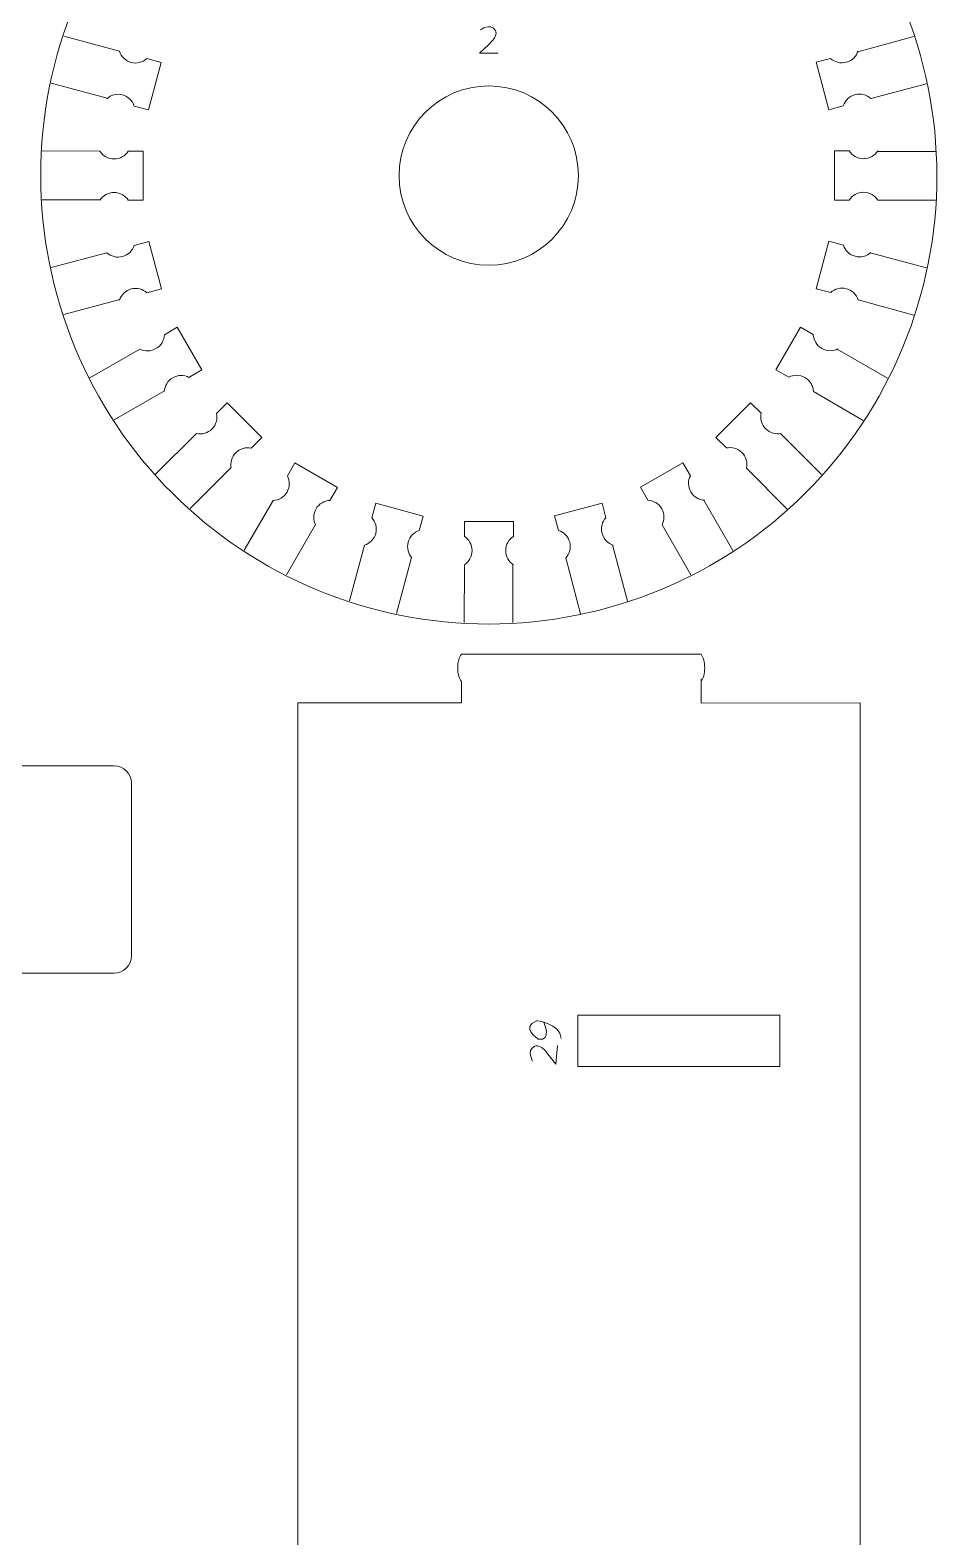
# Model space of a CAD drawing. Header units: centimetres. Extents: x -25 to 25, y -32.5 to 32.5.
# Drawn here: x -2.24 to 3.5, y -6.37 to 3.25 of the extents above; entities that cross this region are included whole.
import ezdxf

# ---------------------------------------------------------------- set-up
doc = ezdxf.new("R2010")
doc.units = ezdxf.units.CM
doc.header["$MEASUREMENT"] = 0
doc.layers.add('Capa 1', color=7, linetype='Continuous')

msp = doc.modelspace()

# ---------------------------------------------------------------- linework, layer by layer
at = {"layer": 'Capa 1', "color": 250, "lineweight": 9}
for points, knots in [([(0.68862, 5.17801), (1.44688, 5.17849), (2.17426, 4.87774), (2.71077, 4.34191), (2.71077, 4.34191), (3.24728, 3.80608), (3.54895, 3.07545), (3.54943, 2.3172), (3.54943, 2.3172), (3.54992, 1.55894), (3.24916, 0.83156), (2.71334, 0.29505), (2.71334, 0.29505), (2.1775, -0.24146), (1.44688, -0.54313), (0.68862, -0.54362), (0.68862, -0.54362), (-0.06964, -0.5441), (-0.79702, -0.24334), (-1.33353, 0.29248), (-1.33353, 0.29248), (-1.87004, 0.82831), (-2.17171, 1.55894), (-2.17219, 2.3172), (-2.17219, 2.3172), (-2.17267, 3.07545), (-1.87192, 3.80285), (-1.33608, 4.33935), (-1.33608, 4.33935), (-0.80026, 4.87586), (-0.06964, 5.17753), (0.68862, 5.17801)], [0, 0, 0, 0, 0.1111111, 0.1111111, 0.1111111, 0.1111111, 0.2222222, 0.2222222, 0.2222222, 0.2222222, 0.3333333, 0.3333333, 0.3333333, 0.3333333, 0.4444444, 0.4444444, 0.4444444, 0.4444444, 0.5555556, 0.5555556, 0.5555556, 0.5555556, 0.6666667, 0.6666667, 0.6666667, 0.6666667, 0.7777778, 0.7777778, 0.7777778, 0.7777778, 1, 1, 1, 1]), ([(-1.66946, 3.11055), (-1.65867, 3.07675), (-1.63145, 3.04897), (-1.59463, 3.0391), (-1.59463, 3.0391), (-1.55782, 3.02924), (-1.52034, 3.03968), (-1.49411, 3.06356)], [0, 0, 0, 0, 0.3333333, 0.3333333, 0.3333333, 0.3333333, 1, 1, 1, 1]), ([(3.04632, 3.11198), (3.03553, 3.07818), (3.00831, 3.0504), (2.97149, 3.04053), (2.97149, 3.04053), (2.93468, 3.03067), (2.8972, 3.04111), (2.87097, 3.06499)], [0, 0, 0, 0, 0.3333333, 0.3333333, 0.3333333, 0.3333333, 1, 1, 1, 1]), ([(-1.49409, 3.06356), (-1.49409, 3.06356), (-1.40201, 3.03901), (-1.40201, 3.03901), (-1.40201, 3.03901), (-1.40201, 3.03901), (-1.48318, 2.73609), (-1.48318, 2.73609), (-1.48318, 2.73609), (-1.48318, 2.73609), (-1.57524, 2.76076), (-1.57524, 2.76076)], [0, 0, 0, 0, 0.25, 0.25, 0.25, 0.25, 0.5, 0.5, 0.5, 0.5, 1, 1, 1, 1]), ([(2.95208, 2.76218), (2.95208, 2.76218), (2.86007, 2.73741), (2.86007, 2.73741), (2.86007, 2.73741), (2.86007, 2.73741), (2.7789, 3.04032), (2.7789, 3.04032), (2.7789, 3.04032), (2.7789, 3.04032), (2.87097, 3.06499), (2.87097, 3.06499)], [0, 0, 0, 0, 0.25, 0.25, 0.25, 0.25, 0.5, 0.5, 0.5, 0.5, 1, 1, 1, 1]), ([(0.11646, 2.31719), (0.11646, 2.0012), (0.37262, 1.74504), (0.68861, 1.74504), (0.68861, 1.74504), (1.0046, 1.74503), (1.26077, 2.0012), (1.26077, 2.31719), (1.26077, 2.31719), (1.26079, 2.63319), (1.0046, 2.88935), (0.68862, 2.88935), (0.68862, 2.88935), (0.37262, 2.88936), (0.11646, 2.63319), (0.11646, 2.31719)], [0, 0, 0, 0, 0.2, 0.2, 0.2, 0.2, 0.4, 0.4, 0.4, 0.4, 0.6, 0.6, 0.6, 0.6, 1, 1, 1, 1]), ([(-1.7506, 2.80775), (-1.72435, 2.83163), (-1.68689, 2.84207), (-1.65007, 2.83221), (-1.65007, 2.83221), (-1.61326, 2.82234), (-1.58602, 2.79456), (-1.57524, 2.76076)], [0, 0, 0, 0, 0.3333333, 0.3333333, 0.3333333, 0.3333333, 1, 1, 1, 1]), ([(3.12746, 2.80918), (3.10121, 2.83305), (3.06375, 2.8435), (3.02693, 2.83363), (3.02693, 2.83363), (2.99012, 2.82377), (2.96288, 2.79599), (2.9521, 2.76219)], [0, 0, 0, 0, 0.3333333, 0.3333333, 0.3333333, 0.3333333, 1, 1, 1, 1]), ([(-1.79445, 2.4732), (-1.77528, 2.44334), (-1.74179, 2.42355), (-1.70367, 2.42355), (-1.70367, 2.42355), (-1.66557, 2.42355), (-1.63207, 2.44334), (-1.61291, 2.4732)], [0, 0, 0, 0, 0.3333333, 0.3333333, 0.3333333, 0.3333333, 1, 1, 1, 1]), ([(-1.61289, 2.4732), (-1.61289, 2.4732), (-1.51759, 2.47331), (-1.51759, 2.47331), (-1.51759, 2.47331), (-1.51759, 2.47331), (-1.51759, 2.15971), (-1.51759, 2.15971), (-1.51759, 2.15971), (-1.51759, 2.15971), (-1.61291, 2.15971), (-1.61291, 2.15971)], [0, 0, 0, 0, 0.25, 0.25, 0.25, 0.25, 0.5, 0.5, 0.5, 0.5, 1, 1, 1, 1]), ([(2.99013, 2.16119), (2.99013, 2.16119), (2.89484, 2.16108), (2.89484, 2.16108), (2.89484, 2.16108), (2.89484, 2.16108), (2.89484, 2.47468), (2.89484, 2.47468), (2.89484, 2.47468), (2.89484, 2.47468), (2.99015, 2.47468), (2.99015, 2.47468)], [0, 0, 0, 0, 0.25, 0.25, 0.25, 0.25, 0.5, 0.5, 0.5, 0.5, 1, 1, 1, 1]), ([(3.17169, 2.47468), (3.15252, 2.44482), (3.11903, 2.42503), (3.08092, 2.42503), (3.08092, 2.42503), (3.04281, 2.42503), (3.00931, 2.44482), (2.99015, 2.47468)], [0, 0, 0, 0, 0.3333333, 0.3333333, 0.3333333, 0.3333333, 1, 1, 1, 1]), ([(-1.79445, 2.15971), (-1.77528, 2.18957), (-1.74179, 2.20936), (-1.70367, 2.20936), (-1.70367, 2.20936), (-1.66557, 2.20936), (-1.63207, 2.18957), (-1.61291, 2.15971)], [0, 0, 0, 0, 0.3333333, 0.3333333, 0.3333333, 0.3333333, 1, 1, 1, 1]), ([(3.17169, 2.16119), (3.15252, 2.19105), (3.11903, 2.21084), (3.08092, 2.21084), (3.08092, 2.21084), (3.04281, 2.21084), (3.00931, 2.19105), (2.99015, 2.16119)], [0, 0, 0, 0, 0.3333333, 0.3333333, 0.3333333, 0.3333333, 1, 1, 1, 1]), ([(-1.75022, 1.82522), (-1.72397, 1.80135), (-1.6865, 1.7909), (-1.64969, 1.80077), (-1.64969, 1.80077), (-1.61288, 1.81063), (-1.58564, 1.83841), (-1.57486, 1.87221)], [0, 0, 0, 0, 0.3333333, 0.3333333, 0.3333333, 0.3333333, 1, 1, 1, 1]), ([(-1.57484, 1.87221), (-1.57484, 1.87221), (-1.48283, 1.89698), (-1.48283, 1.89698), (-1.48283, 1.89698), (-1.48283, 1.89698), (-1.40166, 1.59407), (-1.40166, 1.59407), (-1.40166, 1.59407), (-1.40166, 1.59407), (-1.49372, 1.5694), (-1.49372, 1.5694)], [0, 0, 0, 0, 0.25, 0.25, 0.25, 0.25, 0.5, 0.5, 0.5, 0.5, 1, 1, 1, 1]), ([(2.87133, 1.57084), (2.87133, 1.57084), (2.77926, 1.59539), (2.77926, 1.59539), (2.77926, 1.59539), (2.77926, 1.59539), (2.86042, 1.8983), (2.86042, 1.8983), (2.86042, 1.8983), (2.86042, 1.8983), (2.95249, 1.87363), (2.95249, 1.87363)], [0, 0, 0, 0, 0.25, 0.25, 0.25, 0.25, 0.5, 0.5, 0.5, 0.5, 1, 1, 1, 1]), ([(3.12784, 1.82665), (3.1016, 1.80277), (3.06413, 1.79232), (3.02731, 1.80219), (3.02731, 1.80219), (2.9905, 1.81205), (2.96327, 1.83983), (2.95249, 1.87363)], [0, 0, 0, 0, 0.3333333, 0.3333333, 0.3333333, 0.3333333, 1, 1, 1, 1]), ([(-1.66908, 1.52242), (-1.65829, 1.55622), (-1.63106, 1.584), (-1.59425, 1.59387), (-1.59425, 1.59387), (-1.55744, 1.60373), (-1.51996, 1.59329), (-1.49372, 1.56941)], [0, 0, 0, 0, 0.3333333, 0.3333333, 0.3333333, 0.3333333, 1, 1, 1, 1]), ([(3.04671, 1.52384), (3.03591, 1.55764), (3.00869, 1.58542), (2.97187, 1.59529), (2.97187, 1.59529), (2.93506, 1.60515), (2.89759, 1.59471), (2.87135, 1.57083)], [0, 0, 0, 0, 0.3333333, 0.3333333, 0.3333333, 0.3333333, 1, 1, 1, 1]), ([(-1.38254, 1.30155), (-1.38254, 1.30155), (-1.30008, 1.34929), (-1.30008, 1.34929), (-1.30008, 1.34929), (-1.30008, 1.34929), (-1.14328, 1.07771), (-1.14328, 1.07771), (-1.14328, 1.07771), (-1.14328, 1.07771), (-1.22582, 1.03005), (-1.22582, 1.03005)], [0, 0, 0, 0, 0.25, 0.25, 0.25, 0.25, 0.5, 0.5, 0.5, 0.5, 1, 1, 1, 1]), ([(2.60378, 1.03134), (2.60378, 1.03134), (2.5212, 1.07889), (2.5212, 1.07889), (2.5212, 1.07889), (2.5212, 1.07889), (2.678, 1.35047), (2.678, 1.35047), (2.678, 1.35047), (2.678, 1.35047), (2.76054, 1.30282), (2.76054, 1.30282)], [0, 0, 0, 0, 0.25, 0.25, 0.25, 0.25, 0.5, 0.5, 0.5, 0.5, 1, 1, 1, 1]), ([(-1.53978, 1.21076), (-1.50825, 1.19449), (-1.46936, 1.1941), (-1.43635, 1.21316), (-1.43635, 1.21316), (-1.40335, 1.23221), (-1.38423, 1.2661), (-1.38256, 1.30154)], [0, 0, 0, 0, 0.3333333, 0.3333333, 0.3333333, 0.3333333, 1, 1, 1, 1]), ([(2.91776, 1.21204), (2.88623, 1.19577), (2.84734, 1.19538), (2.81433, 1.21444), (2.81433, 1.21444), (2.78133, 1.23349), (2.76221, 1.26738), (2.76054, 1.30282)], [0, 0, 0, 0, 0.3333333, 0.3333333, 0.3333333, 0.3333333, 1, 1, 1, 1]), ([(-1.38304, 0.93928), (-1.38136, 0.97472), (-1.36226, 1.0086), (-1.32925, 1.02766), (-1.32925, 1.02766), (-1.29625, 1.04671), (-1.25734, 1.04633), (-1.22582, 1.03005)], [0, 0, 0, 0, 0.3333333, 0.3333333, 0.3333333, 0.3333333, 1, 1, 1, 1]), ([(2.76102, 0.94056), (2.75935, 0.976), (2.74024, 1.00988), (2.70723, 1.02894), (2.70723, 1.02894), (2.67423, 1.04799), (2.63532, 1.04761), (2.6038, 1.03133)], [0, 0, 0, 0, 0.3333333, 0.3333333, 0.3333333, 0.3333333, 1, 1, 1, 1]), ([(-1.0491, 0.8001), (-1.0491, 0.8001), (-0.9818, 0.86756), (-0.9818, 0.86756), (-0.9818, 0.86756), (-0.9818, 0.86756), (-0.76005, 0.64581), (-0.76005, 0.64581), (-0.76005, 0.64581), (-0.76005, 0.64581), (-0.82745, 0.57842), (-0.82745, 0.57842)], [0, 0, 0, 0, 0.25, 0.25, 0.25, 0.25, 0.5, 0.5, 0.5, 0.5, 1, 1, 1, 1]), ([(2.20572, 0.57947), (2.20572, 0.57947), (2.13826, 0.64678), (2.13826, 0.64678), (2.13826, 0.64678), (2.13826, 0.64678), (2.36001, 0.86852), (2.36001, 0.86852), (2.36001, 0.86852), (2.36001, 0.86852), (2.4274, 0.80113), (2.4274, 0.80113)], [0, 0, 0, 0, 0.25, 0.25, 0.25, 0.25, 0.5, 0.5, 0.5, 0.5, 1, 1, 1, 1]), ([(-1.17749, 0.67171), (-1.14282, 0.66416), (-1.10515, 0.67385), (-1.07819, 0.7008), (-1.07819, 0.7008), (-1.05125, 0.72774), (-1.04155, 0.76542), (-1.04912, 0.80008)], [0, 0, 0, 0, 0.3333333, 0.3333333, 0.3333333, 0.3333333, 1, 1, 1, 1]), ([(2.55577, 0.67276), (2.5211, 0.6652), (2.48343, 0.67489), (2.45648, 0.70184), (2.45648, 0.70184), (2.42954, 0.72879), (2.41984, 0.76647), (2.4274, 0.80113)], [0, 0, 0, 0, 0.3333333, 0.3333333, 0.3333333, 0.3333333, 1, 1, 1, 1]), ([(-0.95582, 0.45005), (-0.96337, 0.48471), (-0.95369, 0.52238), (-0.92673, 0.54934), (-0.92673, 0.54934), (-0.89979, 0.57628), (-0.86211, 0.58598), (-0.82745, 0.57842)], [0, 0, 0, 0, 0.3333333, 0.3333333, 0.3333333, 0.3333333, 1, 1, 1, 1]), ([(2.33411, 0.45109), (2.34166, 0.48576), (2.33197, 0.52343), (2.30502, 0.55038), (2.30502, 0.55038), (2.27808, 0.57733), (2.2404, 0.58702), (2.20574, 0.57946)], [0, 0, 0, 0, 0.3333333, 0.3333333, 0.3333333, 0.3333333, 1, 1, 1, 1]), ([(-0.59724, 0.40204), (-0.59724, 0.40204), (-0.54969, 0.48462), (-0.54969, 0.48462), (-0.54969, 0.48462), (-0.54969, 0.48462), (-0.2781, 0.32782), (-0.2781, 0.32782), (-0.2781, 0.32782), (-0.2781, 0.32782), (-0.32576, 0.24528), (-0.32576, 0.24528)], [0, 0, 0, 0, 0.25, 0.25, 0.25, 0.25, 0.5, 0.5, 0.5, 0.5, 1, 1, 1, 1]), ([(1.70427, 0.24603), (1.70427, 0.24603), (1.65653, 0.3285), (1.65653, 0.3285), (1.65653, 0.3285), (1.65653, 0.3285), (1.92811, 0.4853), (1.92811, 0.4853), (1.92811, 0.4853), (1.92811, 0.4853), (1.97577, 0.40276), (1.97577, 0.40276)], [0, 0, 0, 0, 0.25, 0.25, 0.25, 0.25, 0.5, 0.5, 0.5, 0.5, 1, 1, 1, 1]), ([(-2.43194, -2.54816), (-2.43194, -2.54816), (-2.43194, -2.66018), (-2.43194, -2.66018), (-2.43194, -2.66018), (-2.43194, -2.72075), (-2.38241, -2.77029), (-2.32184, -2.77029), (-2.32184, -2.77029), (-2.32184, -2.77029), (-1.70255, -2.77029), (-1.70255, -2.77029), (-1.70255, -2.77029), (-1.64197, -2.77029), (-1.59244, -2.72075), (-1.59244, -2.66018), (-1.59244, -2.66018), (-1.59244, -2.66018), (-1.59244, -1.55921), (-1.59244, -1.55921), (-1.59244, -1.55921), (-1.59244, -1.49865), (-1.64199, -1.44911), (-1.70255, -1.44911), (-1.70255, -1.44911), (-1.70255, -1.44911), (-2.32184, -1.44911), (-2.32184, -1.44911), (-2.32184, -1.44911), (-2.38241, -1.44911), (-2.43194, -1.49867), (-2.43194, -1.55921), (-2.43194, -1.55921), (-2.43194, -1.55921), (-2.43194, -1.83211), (-2.43194, -1.83211), (-2.43194, -1.83211), (-2.44289, -1.83708), (-2.45418, -1.84007), (-2.46574, -1.84007), (-2.46574, -1.84007), (-2.46574, -1.84007), (-2.87382, -1.84006), (-2.87382, -1.84006), (-2.87382, -1.84006), (-2.87382, -1.84006), (-2.87313, 0.45794), (-2.87313, 0.45794)], [0, 0, 0, 0, 0.0769231, 0.0769231, 0.0769231, 0.0769231, 0.1538462, 0.1538462, 0.1538462, 0.1538462, 0.2307692, 0.2307692, 0.2307692, 0.2307692, 0.3076923, 0.3076923, 0.3076923, 0.3076923, 0.3846154, 0.3846154, 0.3846154, 0.3846154, 0.4615385, 0.4615385, 0.4615385, 0.4615385, 0.5384615, 0.5384615, 0.5384615, 0.5384615, 0.6153846, 0.6153846, 0.6153846, 0.6153846, 0.6923077, 0.6923077, 0.6923077, 0.6923077, 0.7692308, 0.7692308, 0.7692308, 0.7692308, 0.8461538, 0.8461538, 0.8461538, 0.8461538, 1, 1, 1, 1]), ([(-0.68802, 0.2448), (-0.65257, 0.24647), (-0.61869, 0.26558), (-0.59964, 0.29859), (-0.59964, 0.29859), (-0.58058, 0.33159), (-0.58097, 0.37049), (-0.59725, 0.40202)], [0, 0, 0, 0, 0.3333333, 0.3333333, 0.3333333, 0.3333333, 1, 1, 1, 1]), ([(2.06654, 0.24554), (2.0311, 0.24721), (1.99722, 0.26632), (1.97816, 0.29933), (1.97816, 0.29933), (1.9591, 0.33233), (1.95949, 0.37123), (1.97577, 0.40276)], [0, 0, 0, 0, 0.3333333, 0.3333333, 0.3333333, 0.3333333, 1, 1, 1, 1]), ([(-0.41653, 0.08805), (-0.4328, 0.11959), (-0.43319, 0.15848), (-0.41414, 0.19149), (-0.41414, 0.19149), (-0.39508, 0.22449), (-0.3612, 0.24361), (-0.32576, 0.24528)], [0, 0, 0, 0, 0.3333333, 0.3333333, 0.3333333, 0.3333333, 1, 1, 1, 1]), ([(-0.05774, 0.13449), (-0.05774, 0.13449), (-0.03319, 0.22656), (-0.03319, 0.22656), (-0.03319, 0.22656), (-0.03319, 0.22656), (0.26973, 0.1454), (0.26973, 0.1454), (0.26973, 0.1454), (0.26973, 0.1454), (0.24506, 0.05333), (0.24506, 0.05333)], [0, 0, 0, 0, 0.25, 0.25, 0.25, 0.25, 0.5, 0.5, 0.5, 0.5, 1, 1, 1, 1]), ([(1.13361, 0.05374), (1.13361, 0.05374), (1.10883, 0.14575), (1.10883, 0.14575), (1.10883, 0.14575), (1.10883, 0.14575), (1.41175, 0.22692), (1.41175, 0.22692), (1.41175, 0.22692), (1.41175, 0.22692), (1.43641, 0.13485), (1.43641, 0.13485)], [0, 0, 0, 0, 0.25, 0.25, 0.25, 0.25, 0.5, 0.5, 0.5, 0.5, 1, 1, 1, 1]), ([(1.79505, 0.08879), (1.81132, 0.12033), (1.81172, 0.15922), (1.79266, 0.19223), (1.79266, 0.19223), (1.7736, 0.22523), (1.73972, 0.24435), (1.70428, 0.24601)], [0, 0, 0, 0, 0.3333333, 0.3333333, 0.3333333, 0.3333333, 1, 1, 1, 1]), ([(-0.10473, -0.04089), (-0.07093, -0.0301), (-0.04315, -0.00287), (-0.03329, 0.03395), (-0.03329, 0.03395), (-0.02342, 0.07075), (-0.03387, 0.10823), (-0.05775, 0.13447)], [0, 0, 0, 0, 0.3333333, 0.3333333, 0.3333333, 0.3333333, 1, 1, 1, 1]), ([(0.53262, 0.01569), (0.53262, 0.01569), (0.5325, 0.11098), (0.5325, 0.11098), (0.5325, 0.11098), (0.5325, 0.11098), (0.8461, 0.11098), (0.8461, 0.11098), (0.8461, 0.11098), (0.8461, 0.11098), (0.8461, 0.01567), (0.8461, 0.01567)], [0, 0, 0, 0, 0.25, 0.25, 0.25, 0.25, 0.5, 0.5, 0.5, 0.5, 1, 1, 1, 1]), ([(1.4834, -0.04051), (1.4496, -0.02971), (1.42182, -0.00249), (1.41196, 0.03433), (1.41196, 0.03433), (1.40209, 0.07114), (1.41254, 0.10861), (1.43641, 0.13485)], [0, 0, 0, 0, 0.3333333, 0.3333333, 0.3333333, 0.3333333, 1, 1, 1, 1]), ([(0.19807, -0.12202), (0.17419, -0.09578), (0.16375, -0.05831), (0.17361, -0.02149), (0.17361, -0.02149), (0.18348, 0.01532), (0.21126, 0.04255), (0.24506, 0.05333)], [0, 0, 0, 0, 0.3333333, 0.3333333, 0.3333333, 0.3333333, 1, 1, 1, 1]), ([(0.53262, -0.16587), (0.56247, -0.1467), (0.58226, -0.11321), (0.58226, -0.0751), (0.58226, -0.0751), (0.58226, -0.03699), (0.56247, -0.00349), (0.53262, 0.01567)], [0, 0, 0, 0, 0.3333333, 0.3333333, 0.3333333, 0.3333333, 1, 1, 1, 1]), ([(0.8461, -0.16587), (0.81625, -0.1467), (0.79646, -0.11321), (0.79646, -0.0751), (0.79646, -0.0751), (0.79646, -0.03699), (0.81625, -0.00349), (0.8461, 0.01567)], [0, 0, 0, 0, 0.3333333, 0.3333333, 0.3333333, 0.3333333, 1, 1, 1, 1]), ([(1.1806, -0.12164), (1.20448, -0.09539), (1.21492, -0.05793), (1.20506, -0.02111), (1.20506, -0.02111), (1.19519, 0.0157), (1.16741, 0.04293), (1.13361, 0.05372)], [0, 0, 0, 0, 0.3333333, 0.3333333, 0.3333333, 0.3333333, 1, 1, 1, 1]), ([(0.51388, -0.91002), (0.49961, -0.89171), (0.49016, -0.8597), (0.49016, -0.82328), (0.49016, -0.82328), (0.49016, -0.78686), (0.49961, -0.75484), (0.51388, -0.73653)], [0, 0, 0, 0, 0.3333333, 0.3333333, 0.3333333, 0.3333333, 1, 1, 1, 1]), ([(2.04349, -0.91002), (2.05776, -0.89171), (2.06721, -0.8597), (2.06721, -0.82328), (2.06721, -0.82328), (2.06721, -0.78686), (2.05776, -0.75484), (2.04349, -0.73653)], [0, 0, 0, 0, 0.3333333, 0.3333333, 0.3333333, 0.3333333, 1, 1, 1, 1]), ([(0.51388, -0.91002), (0.51388, -0.91002), (0.51388, -1.04741), (0.51388, -1.04741), (0.51388, -1.04741), (0.51388, -1.04741), (-0.53077, -1.04741), (-0.53077, -1.04741), (-0.53077, -1.04741), (-0.53077, -1.04741), (-0.53077, -8.80661), (-0.53077, -8.80661), (-0.53077, -8.80661), (-0.53077, -8.80661), (0.51388, -8.80661), (0.51388, -8.80661), (0.51388, -8.80661), (0.51388, -8.80661), (0.51388, -8.94521), (0.51388, -8.94521)], [0, 0, 0, 0, 0.1666667, 0.1666667, 0.1666667, 0.1666667, 0.3333333, 0.3333333, 0.3333333, 0.3333333, 0.5, 0.5, 0.5, 0.5, 0.6666667, 0.6666667, 0.6666667, 0.6666667, 1, 1, 1, 1]), ([(2.04349, -8.94521), (2.04349, -8.94521), (2.0435, -8.80661), (2.0435, -8.80661), (2.0435, -8.80661), (2.0435, -8.80661), (3.06005, -8.80661), (3.06005, -8.80661), (3.06005, -8.80661), (3.06005, -8.80661), (3.06005, -1.04741), (3.06005, -1.04741), (3.06005, -1.04741), (3.06005, -1.04741), (2.0435, -1.04862), (2.0435, -1.04862), (2.0435, -1.04862), (2.0435, -1.04862), (2.0435, -0.89257), (2.0435, -0.89257)], [0, 0, 0, 0, 0.1666667, 0.1666667, 0.1666667, 0.1666667, 0.3333333, 0.3333333, 0.3333333, 0.3333333, 0.5, 0.5, 0.5, 0.5, 0.6666667, 0.6666667, 0.6666667, 0.6666667, 1, 1, 1, 1]), ([(1.25698, -3.36643), (1.25698, -3.36643), (1.25698, -3.03963), (1.25698, -3.03963), (1.25698, -3.03963), (1.25698, -3.03963), (2.54677, -3.03963), (2.54677, -3.03963), (2.54677, -3.03963), (2.54677, -3.03963), (2.54677, -3.36643), (2.54677, -3.36643), (2.54677, -3.36643), (2.54677, -3.36643), (1.25698, -3.36643), (1.25698, -3.36643)], [0, 0, 0, 0, 0.2, 0.2, 0.2, 0.2, 0.4, 0.4, 0.4, 0.4, 0.6, 0.6, 0.6, 0.6, 1, 1, 1, 1])]:
    msp.add_open_spline(points, degree=3, knots=knots, dxfattribs=at)
at = {"layer": 'Capa 1', "color": 240, "lineweight": 9}
for points, knots in [([(0.63505, 3.24815), (0.63505, 3.24815), (0.69937, 3.29061), (0.72762, 3.24815), (0.72762, 3.24815), (0.72762, 3.24815), (0.75979, 3.21601), (0.68906, 3.15427)], [0, 0, 0, 0, 0.3333333, 0.3333333, 0.3333333, 0.3333333, 1, 1, 1, 1]), ([(0.68906, 3.15427), (0.68906, 3.15427), (0.62864, 3.0977), (0.62864, 3.0977), (0.62864, 3.0977), (0.62864, 3.0977), (0.7486, 3.0977), (0.7486, 3.0977)], [0, 0, 0, 0, 0.3333333, 0.3333333, 0.3333333, 0.3333333, 1, 1, 1, 1]), ([(1.03938, -3.08363), (1.03938, -3.08363), (1.09572, -3.20852), (1.00485, -3.19169), (1.00485, -3.19169), (1.00485, -3.19169), (0.88651, -3.11862), (0.9926, -3.07429), (0.9926, -3.07429), (0.9926, -3.07429), (1.14292, -3.08841), (1.15086, -3.18795)], [0, 0, 0, 0, 0.25, 0.25, 0.25, 0.25, 0.5, 0.5, 0.5, 0.5, 1, 1, 1, 1]), ([(0.96737, -3.33227), (0.96737, -3.33227), (0.9309, -3.26437), (0.97574, -3.24007), (0.97574, -3.24007), (0.97574, -3.24007), (1.01065, -3.21094), (1.06574, -3.28695)], [0, 0, 0, 0, 0.3333333, 0.3333333, 0.3333333, 0.3333333, 1, 1, 1, 1]), ([(1.06574, -3.28695), (1.06574, -3.28695), (1.11663, -3.35224), (1.11663, -3.35224), (1.11663, -3.35224), (1.11663, -3.35224), (1.12746, -3.23276), (1.12746, -3.23276)], [0, 0, 0, 0, 0.3333333, 0.3333333, 0.3333333, 0.3333333, 1, 1, 1, 1])]:
    msp.add_open_spline(points, degree=3, knots=knots, dxfattribs=at)
at = {"layer": 'Capa 1', "color": 250, "lineweight": 9}
for points in [[(-2.0247, 3.20727), (-2.0247, 3.20727), (-1.66946, 3.11055), (-1.66946, 3.11055)], [(3.04486, 3.1077), (3.04486, 3.1077), (3.40263, 3.20378), (3.40263, 3.20378)], [(-1.7472, 2.81072), (-1.7472, 2.81072), (-2.10507, 2.9064), (-2.10507, 2.9064)], [(3.48346, 2.90303), (3.48346, 2.90303), (3.12746, 2.80918), (3.12746, 2.80918)], [(-2.16261, 2.47468), (-2.16261, 2.47468), (-1.79445, 2.4732), (-1.79445, 2.4732)], [(3.16917, 2.47092), (3.16917, 2.47092), (3.53961, 2.47113), (3.53961, 2.47113)], [(-1.79193, 2.16347), (-1.79193, 2.16347), (-2.16237, 2.16326), (-2.16237, 2.16326)], [(3.53985, 2.15971), (3.53985, 2.15971), (3.17169, 2.16119), (3.17169, 2.16119)], [(-2.10622, 1.73137), (-2.10622, 1.73137), (-1.75022, 1.82522), (-1.75022, 1.82522)], [(3.12444, 1.82367), (3.12444, 1.82367), (3.48231, 1.72799), (3.48231, 1.72799)], [(-1.66762, 1.5267), (-1.66762, 1.5267), (-2.02539, 1.43062), (-2.02539, 1.43062)], [(3.40194, 1.42712), (3.40194, 1.42712), (3.04671, 1.52384), (3.04671, 1.52384)], [(-1.85936, 1.02797), (-1.85936, 1.02797), (-1.53978, 1.21076), (-1.53978, 1.21076)], [(2.91371, 1.21005), (2.91371, 1.21005), (3.23462, 1.02501), (3.23462, 1.02501)], [(-1.38274, 0.94379), (-1.38274, 0.94379), (-1.70344, 0.75839), (-1.70344, 0.75839)], [(3.07912, 0.75519), (3.07912, 0.75519), (2.76102, 0.94056), (2.76102, 0.94056)], [(-1.43887, 0.41243), (-1.43887, 0.41243), (-1.17749, 0.67171), (-1.17749, 0.67171)], [(2.55134, 0.67188), (2.55134, 0.67188), (2.81342, 0.41009), (2.81342, 0.41009)], [(-0.95669, 0.45448), (-0.95669, 0.45448), (-1.21849, 0.19239), (-1.21849, 0.19239)], [(2.59338, 0.18971), (2.59338, 0.18971), (2.33411, 0.45109), (2.33411, 0.45109)], [(-0.87339, -0.0733), (-0.87339, -0.0733), (-0.68802, 0.2448), (-0.68802, 0.2448)], [(2.06203, 0.24584), (2.06203, 0.24584), (2.24743, -0.07487), (2.24743, -0.07487)], [(-0.41853, 0.09211), (-0.41853, 0.09211), (-0.60357, -0.2288), (-0.60357, -0.2288)], [(1.97785, -0.23079), (1.97785, -0.23079), (1.79505, 0.08879), (1.79505, 0.08879)], [(-0.20146, -0.39612), (-0.20146, -0.39612), (-0.10473, -0.04089), (-0.10473, -0.04089)], [(1.47912, -0.03905), (1.47912, -0.03905), (1.5752, -0.39681), (1.5752, -0.39681)], [(0.19509, -0.11862), (0.19509, -0.11862), (0.09942, -0.47649), (0.09942, -0.47649)], [(0.53113, -0.53404), (0.53113, -0.53404), (0.53262, -0.16587), (0.53262, -0.16587)], [(0.84235, -0.16336), (0.84235, -0.16336), (0.84255, -0.5338), (0.84255, -0.5338)], [(1.27445, -0.47764), (1.27445, -0.47764), (1.1806, -0.12164), (1.1806, -0.12164)], [(2.0435, -0.73653), (2.0435, -0.73653), (0.51388, -0.73653), (0.51388, -0.73653)]]:
    msp.add_open_spline(points, degree=3, dxfattribs=at)

doc.saveas('drawing.dxf')
